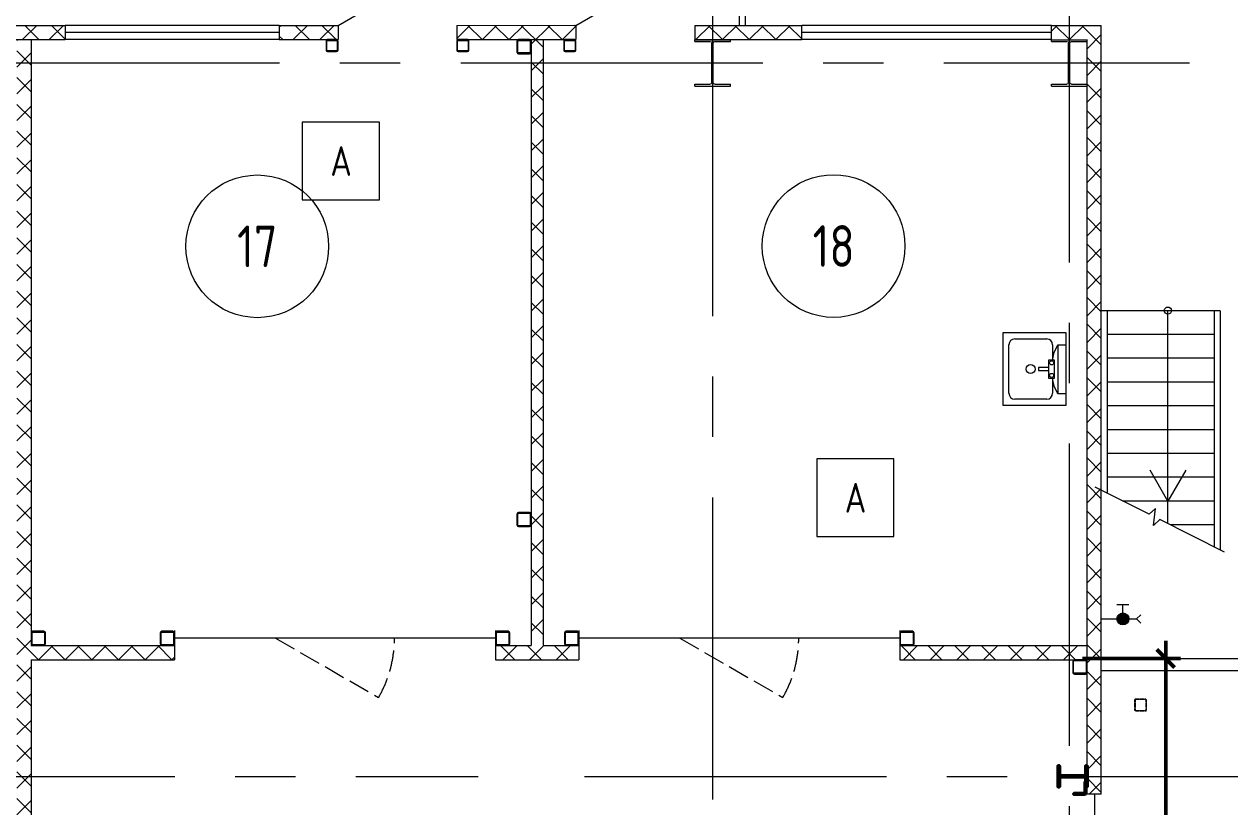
# Model space of a CAD drawing. Header units: millimetres. Extents: x -553547 to 230550, y -59438 to 214451.
# Drawn here: x 122124 to 132265, y 17233 to 23816 of the extents above; entities that cross this region are included whole.
import ezdxf
from ezdxf import colors
from ezdxf.entities.mleader import LeaderData, LeaderLine
from ezdxf.math import Vec2, Vec3

# ---------------------------------------------------------------- set-up
doc = ezdxf.new("R2010")
doc.units = ezdxf.units.MM
for name, pattern in [('GOST2.303 6', [12, 8, -1.5, 1, -1.5]), ('HIDDEN', [8, 6, -2]), ('осевая', [50.8, 31.75, -6.35, 6.35, -6.35])]:
    doc.linetypes.add(name, pattern=pattern)
for name, color, linetype, lineweight in [('02-Средняя', 234, 'Continuous', 25), ('0Оси', 252, 'GOST2.303 6', 13), ('_Оси', 252, 'Continuous', 9), ('АР_Двери', 250, 'Continuous', 9), ('АР_Окна', 160, 'Continuous', 20), ('АР_Площади', 250, 'Continuous', 20), ('АР_Размеры', 7, 'Continuous', 20), ('АР_Стены и перегородки', 154, 'Continuous', 50), ('АР_Тонкие', 7, 'Continuous', 0), ('АР_Штриховка', 7, 'Continuous', 20), ('В1 - хоз.-питьевой водопровод', 5, 'Continuous', 40)]:
    doc.layers.add(name, color=color, linetype=linetype, lineweight=lineweight)
doc.layers.add('АР_ОТМЕТКИ', color=7, linetype='Continuous')
doc.layers.add('АТ_Кабельный короб', color=7, linetype='Continuous', lineweight=50, true_color=0xff01ff)
doc.styles.add('GOST type A', font='GOST2304A.ttf')
doc.styles.add('ГОСТ', font='cs_gost2304.shx')
doc.linetypes.add('FENCELINE1', pattern='A,6.35,-2.54,[133,ltypeshp.shx,S=2.54,R=0,X=-2.54,Y=0],-2.54,25.4', length=36.83)
doc.linetypes.add('КАБЕЛЬ_В_КОРОБЕ', pattern='A,5,[130,ltypeshp.shx,S=1,R=0,X=0,Y=0],1.5,[130,ltypeshp.shx,S=1.5,R=90,X=0,Y=-1],0,[130,ltypeshp.shx,S=2.1,R=90,X=0,Y=1],1,[130,ltypeshp.shx,S=1,R=0,X=0.5,Y=0],5', length=12.5)
doc.dimstyles.new('100 Ариал', dxfattribs={"dimscale": 100, "dimtxt": 2.5, "dimasz": 1.5, "dimexe": 1.25, "dimexo": 0.625, "dimtad": 1, "dimdec": 0, "dimrnd": 0.001, "dimtxsty": 'ГОСТ', "dimblk": 'OBLIQUE', "dimcen": 1.5, "dimdle": 1.5, "dimclrt": 256, "dimadec": 0, "dimazin": 2, "dimtfac": 0.75, "dimtdec": 0, "dimtmove": 1, "dimatfit": 3, "dimfxl": 7, "dimfxlon": 1, "dimtolj": 1, "dimarcsym": 2})
pattern_1 = [(45, (25622.54, -16727.17), (-112.2532, 112.2532), []), (135, (25622.54, -16727.17), (-112.2532, -112.2532), [])]

# ---------------------------------------------------------------- blocks, each defined once
blk = doc.blocks.new('*U534')
blk.add_lwpolyline([(3.5, 95), (3.5, -95, 0.4142136), (19.5, -111), (87.5, -111), (87.5, -122), (-87.5, -122), (-87.5, -111), (-19.5, -111, 0.4142136), (-3.5, -95), (-3.5, 95, 0.4142136), (-19.5, 111), (-87.5, 111), (-87.5, 122), (87.5, 122), (87.5, 111), (19.5, 111, 0.4142136)], format="xyb", close=True)
blk = doc.blocks.new('Несущая колонна')
at = {"color": 0, "linetype": 'ByBlock', "lineweight": -2, "extrusion": (0, 0, -1)}
for p, q in [((74798, 37252), (74798, 37267)), ((74798, 37267), (75098, 37267)), ((74798, 37252), (74929, 37252)), ((74942, 36905), (74942, 37239)), ((74954, 36905), (74954, 37239)), ((74967, 37252), (75098, 37252)), ((75098, 37252), (75098, 37267)), ((74798, 36877), (74798, 36892)), ((74798, 36892), (74929, 36892)), ((74798, 36877), (75098, 36877)), ((74967, 36892), (75098, 36892)), ((75098, 36877), (75098, 36892))]:
    blk.add_line(p, q, dxfattribs=at)
at = {"color": 18, "lineweight": 0, "true_color": 0x000000}
for points in [[(74948, 37267), (74948, 36877)], [(74954, 37072), (74942, 37072)]]:
    blk.add_lwpolyline(points, dxfattribs=at)
at = {"color": 0, "linetype": 'ByBlock', "lineweight": -2, "extrusion": (0, 0, -1)}
for centre, start, end in [((-74929, 37239), 90, 180), ((-74967, 37239), 360, 90), ((-74929, 36905), 180, 270), ((-74967, 36905), 270, 0)]:
    blk.add_arc(centre, 13, start, end, dxfattribs=at)
blk = doc.blocks.new('*U530')
blk.add_lwpolyline([(-27.4, 72.6), (-22.4, 72.6), (-22.4, -15.4, 0.4142136), (-15.4, -22.4), (72.6, -22.4), (72.6, -27.4), (-15.4, -27.4, -0.4142136), (-27.4, -15.4)], format="xyb", close=True)
blk = doc.blocks.new('A$C62bef24c')
at = {"color": 252}
for points in [[(39560, 9550), (39640, 9550, 0.414214), (39650, 9560), (39650, 9640, 0.414214), (39640, 9650), (39560, 9650, 0.414214), (39550, 9640), (39550, 9560, 0.414214)], [(39560, 9554), (39640, 9554, 0.414214), (39646, 9560), (39646, 9640, 0.414214), (39640, 9646), (39560, 9646, 0.414214), (39554, 9640), (39554, 9560, 0.414214)]]:
    blk.add_lwpolyline(points, format="xyb", close=True, dxfattribs=at)
blk = doc.blocks.new('_Oblique')
at = {"color": 0, "linetype": 'ByBlock', "lineweight": -2}
blk.add_line((-0.5, -0.5), (0.5, 0.5), dxfattribs=at)
blk = doc.blocks.new('*D656')
at = {"layer": 'Defpoints', "color": 0, "lineweight": 30, "transparency": 16777216}
for p in [(133950, 4764), (133700, -8626), (135210, -8626)]:
    blk.add_point(p, dxfattribs=at)
at = {"layer": 'АР_Размеры', "color": 0, "lineweight": -2, "transparency": 16777216}
for p, q in [((135210, 4914), (135210, -8776)), ((134510, 4764), (135335, 4764)), ((134510, -8626), (135335, -8626))]:
    blk.add_line(p, q, dxfattribs=at)
at = {"layer": 'АР_Размеры', "color": 0, "lineweight": -2, "transparency": 16777216, "xscale": 150, "yscale": 150, "zscale": 150}
for p, rotation in [((135210, 4764), 90), ((135210, -8626), 270)]:
    blk.add_blockref('_Oblique', p, dxfattribs=dict(at, rotation=rotation))
at = {"layer": 'АР_Размеры', "color": 251, "lineweight": 0, "true_color": 0x636466, "transparency": 16777216, "insert": (135023, -1931), "char_height": 250, "attachment_point": 5, "rotation": 90, "style": 'GOST type A'}
blk.add_mtext('\\A1;13390', dxfattribs=at)
blk = doc.blocks.new('АР')
at = {"color": 252}
ml = blk.add_multileader_mtext('Standard', dxfattribs=at)
ml.set_content('0,000', color=252, style='GOST type A')
ml.set_leader_properties(color=256)
ml.build(insert=Vec2(0, 0))
ml.multileader.update_dxf_attribs({"has_dogleg": 0, "has_text_frame": 1, "text_left_attachment_type": 7, "text_right_attachment_type": 6, "dogleg_length": 0, "arrow_head_size": 200})
ctx = ml.context
ctx.base_point, ctx.char_height, ctx.arrow_head_size, ctx.landing_gap_size, ctx.plane_origin = Vec3(649404.1, -245448.8), 250, 200, 50, Vec3(-514199.9, -248177.5)
ctx.left_attachment, ctx.right_attachment = 7, 6
notes = []
notes.append((ctx, [(0, (0, 0, 0), (0, 0), (1, 0), 1, [])]))
ctx.mtext.insert, ctx.mtext.flow_direction = Vec3(649454.1, -245161.3), 5
ml = blk.add_multileader_mtext('Standard', dxfattribs=at)
ml.set_content('0,000', color=252, style='GOST type A')
ml.set_leader_properties(color=256)
ml.build(insert=Vec2(0, 0))
ml.multileader.update_dxf_attribs({"has_dogleg": 0, "has_text_frame": 1, "text_left_attachment_type": 7, "text_right_attachment_type": 6, "dogleg_length": 0, "arrow_head_size": 200})
ctx = ml.context
ctx.base_point, ctx.char_height, ctx.arrow_head_size, ctx.landing_gap_size, ctx.plane_origin = Vec3(641715.8, -241787.5), 250, 200, 50, Vec3(-521888.2, -239063.6)
ctx.left_attachment, ctx.right_attachment = 7, 6
notes.append((ctx, [(0, (0, 0, 0), (0, 0), (1, 0), 1, [])]))
ctx.mtext.insert, ctx.mtext.flow_direction = Vec3(641765.8, -241500), 5
ml = blk.add_multileader_mtext('Standard', dxfattribs=at)
ml.set_content('-0,020', color=252, style='GOST type A')
ml.set_leader_properties(color=256)
ml.build(insert=Vec2(0, 0))
ml.multileader.update_dxf_attribs({"has_dogleg": 0, "has_text_frame": 1, "text_left_attachment_type": 7, "text_right_attachment_type": 6, "dogleg_length": 0, "arrow_head_size": 200})
ctx = ml.context
ctx.base_point, ctx.char_height, ctx.arrow_head_size, ctx.landing_gap_size, ctx.plane_origin = Vec3(677883.5, -235529.3), 250, 200, 50, Vec3(-485627.9, -231830.1)
ctx.left_attachment, ctx.right_attachment = 7, 6
notes.append((ctx, [(0, (0, 0, 0), (0, 0), (1, 0), 1, [])]))
ctx.mtext.insert, ctx.mtext.flow_direction = Vec3(677933.5, -235241.8), 5
ml = blk.add_multileader_mtext('Standard', dxfattribs=at)
ml.set_content('0,000', color=252, style='GOST type A')
ml.set_leader_properties(color=256)
ml.build(insert=Vec2(0, 0))
ml.multileader.update_dxf_attribs({"has_dogleg": 0, "has_text_frame": 1, "text_left_attachment_type": 7, "text_right_attachment_type": 6, "dogleg_length": 0, "arrow_head_size": 200})
ctx = ml.context
ctx.base_point, ctx.char_height, ctx.arrow_head_size, ctx.landing_gap_size, ctx.plane_origin = Vec3(656104.7, -253706.8), 250, 200, 50, Vec3(-507499.3, -250982.9)
ctx.left_attachment, ctx.right_attachment = 7, 6
notes.append((ctx, [(0, (0, 0, 0), (0, 0), (1, 0), 1, [])]))
ctx.mtext.insert, ctx.mtext.flow_direction = Vec3(656154.7, -253419.3), 5
ml = blk.add_multileader_mtext('Standard', dxfattribs=at)
ml.set_content('0,000', color=252, style='GOST type A')
ml.set_leader_properties(color=256)
ml.build(insert=Vec2(0, 0))
ml.multileader.update_dxf_attribs({"has_dogleg": 0, "has_text_frame": 1, "text_left_attachment_type": 7, "text_right_attachment_type": 6, "dogleg_length": 0, "arrow_head_size": 200})
ctx = ml.context
ctx.base_point, ctx.char_height, ctx.arrow_head_size, ctx.landing_gap_size, ctx.plane_origin = Vec3(674120.3, -254449.4), 250, 200, 50, Vec3(-489483.8, -251725.5)
ctx.left_attachment, ctx.right_attachment = 7, 6
notes.append((ctx, [(0, (0, 0, 0), (0, 0), (1, 0), 1, [])]))
ctx.mtext.insert, ctx.mtext.flow_direction = Vec3(674170.3, -254161.9), 5
ml = blk.add_multileader_mtext('Standard', dxfattribs=at)
ml.set_content('0,000', color=252, style='GOST type A')
ml.set_leader_properties(color=256)
ml.build(insert=Vec2(0, 0))
ml.multileader.update_dxf_attribs({"has_dogleg": 0, "has_text_frame": 1, "text_left_attachment_type": 7, "text_right_attachment_type": 6, "dogleg_length": 0, "arrow_head_size": 200})
ctx = ml.context
ctx.base_point, ctx.char_height, ctx.arrow_head_size, ctx.landing_gap_size, ctx.plane_origin = Vec3(683757.5, -246454.6), 250, 200, 50, Vec3(-479846.5, -243730.6)
ctx.left_attachment, ctx.right_attachment = 7, 6
notes.append((ctx, [(0, (0, 0, 0), (0, 0), (1, 0), 1, [])]))
ctx.mtext.insert, ctx.mtext.flow_direction = Vec3(683807.5, -246167), 5
ml = blk.add_multileader_mtext('Standard', dxfattribs=at)
ml.set_content('0,000', color=252, style='GOST type A')
ml.set_leader_properties(color=256)
ml.build(insert=Vec2(0, 0))
ml.multileader.update_dxf_attribs({"has_dogleg": 0, "has_text_frame": 1, "text_left_attachment_type": 7, "text_right_attachment_type": 6, "dogleg_length": 0, "arrow_head_size": 200})
ctx = ml.context
ctx.base_point, ctx.char_height, ctx.arrow_head_size, ctx.landing_gap_size, ctx.plane_origin = Vec3(643346.8, -237132.2), 250, 200, 50, Vec3(-520257.3, -234408.2)
ctx.left_attachment, ctx.right_attachment = 7, 6
notes.append((ctx, [(0, (0, 0, 0), (0, 0), (1, 0), 1, [])]))
ctx.mtext.insert, ctx.mtext.flow_direction = Vec3(643396.8, -236844.6), 5
ml = blk.add_multileader_mtext('Standard', dxfattribs=at)
ml.set_content('+0,100', color=252, style='GOST type A')
ml.set_leader_properties(color=256)
ml.build(insert=Vec2(0, 0))
ml.multileader.update_dxf_attribs({"has_dogleg": 0, "has_text_frame": 1, "text_left_attachment_type": 7, "text_right_attachment_type": 6, "dogleg_length": 0, "arrow_head_size": 200})
ctx = ml.context
ctx.base_point, ctx.char_height, ctx.arrow_head_size, ctx.landing_gap_size, ctx.plane_origin = Vec3(670361, -237807.4), 250, 200, 50, Vec3(-493243.1, -235083.5)
ctx.left_attachment, ctx.right_attachment = 7, 6
notes.append((ctx, [(0, (0, 0, 0), (0, 0), (1, 0), 1, [])]))
ctx.mtext.insert, ctx.mtext.flow_direction = Vec3(670411, -237519.9), 5
ml = blk.add_multileader_mtext('Standard', dxfattribs=at)
ml.set_content('+0,600', color=252, style='GOST type A')
ml.set_leader_properties(color=256)
ml.build(insert=Vec2(0, 0))
ml.multileader.update_dxf_attribs({"has_dogleg": 0, "has_text_frame": 1, "text_left_attachment_type": 7, "text_right_attachment_type": 6, "dogleg_length": 0, "arrow_head_size": 200})
ctx = ml.context
ctx.base_point, ctx.char_height, ctx.arrow_head_size, ctx.landing_gap_size, ctx.plane_origin = Vec3(651984.7, -241980.5), 250, 200, 50, Vec3(-511405.9, -240931)
ctx.left_attachment, ctx.right_attachment = 7, 6
notes.append((ctx, [(0, (0, 0, 0), (0, 0), (1, 0), 1, [])]))
ctx.mtext.insert, ctx.mtext.flow_direction = Vec3(652034.7, -241693), 5
ml = blk.add_multileader_mtext('Standard', dxfattribs=at)
ml.set_content('-0,100', color=252, style='GOST type A')
ml.set_leader_properties(color=256)
ml.build(insert=Vec2(0, 0))
ml.multileader.update_dxf_attribs({"has_dogleg": 0, "has_text_frame": 1, "text_left_attachment_type": 7, "text_right_attachment_type": 6, "dogleg_length": 0, "arrow_head_size": 200})
ctx = ml.context
ctx.base_point, ctx.char_height, ctx.arrow_head_size, ctx.landing_gap_size, ctx.plane_origin = Vec3(648501.3, -240196.6, 75705.6), 250, 200, 50, Vec3(-514889.3, -239147.1, 75705.6)
ctx.left_attachment, ctx.right_attachment = 7, 6
notes.append((ctx, [(0, (0, 0, 0), (0, 0), (1, 0), 1, [])]))
ctx.mtext.insert, ctx.mtext.flow_direction = Vec3(648551.3, -239909, 75705.6), 5
for ctx, leaders in notes:
    for number, flags, end, landing, length, lines in leaders:
        leader = LeaderData()
        leader.index, (leader.has_last_leader_line, leader.has_dogleg_vector, leader.attachment_direction) = number, flags
        leader.last_leader_point, leader.dogleg_vector, leader.dogleg_length = Vec3(end), Vec3(landing), length
        for number, points, colour, breaks in lines:
            line = LeaderLine()
            line.index, line.vertices, line.color, line.breaks = number, Vec3.list(points), colors.encode_raw_color(colour), breaks
            leader.lines.append(line)
        ctx.leaders.append(leader)
blk = doc.blocks.new('план А')
at = {"layer": 'АР_Штриховка', "lineweight": 0, "true_color": 0x636466}
h = blk.add_hatch(dxfattribs=at)
h.set_pattern_fill('ANSI37', color=251, scale=50)
h.set_pattern_definition([(45, (34622.54, -16656.98), (-112.2532, 112.2532), []), (135, (34622.54, -16656.98), (-112.2532, -112.2532), [])])
h.paths.add_polyline_path([(120848.7, 9968.8), (120848.7, 10088.8), (118654.4, 10088.8), (118654.4, 9968.8)])
h.paths.add_polyline_path([(123454.4, 9968.8), (123454.4, 10088.8), (120848.7, 10088.8), (120848.7, 9968.8), (121048.7, 9968.8)])
h.paths.add_polyline_path([(124954.4, 10088.8), (124954.4, 9968.8), (125954.4, 9968.8), (125954.4, 10088.8)])
h = blk.add_hatch(dxfattribs=at)
h.set_pattern_fill('ANSI37', color=251, scale=50)
h.set_pattern_definition([(45, (25223.43, -16656.98), (-112.2532, 112.2532), []), (135, (25223.43, -16656.98), (-112.2532, -112.2532), [])])
h.paths.add_polyline_path([(127754.4, 9968.8), (128248.7, 9968.8), (128248.7, 10088.8), (127754.4, 10088.8)])
h = blk.add_hatch(dxfattribs=at)
h.set_pattern_fill('ANSI37', color=251, scale=50)
h.set_pattern_definition(pattern_1)
h.paths.add_polyline_path([(129248.7, 9968.8), (129873.7, 9968.8), (129873.7, 4873.6), (129573.7, 4873.6), (129573.7, 4753.6), (130273.7, 4753.6), (130273.7, 4873.6), (129973.7, 4873.6), (129973.7, 9968.8), (130248.7, 9969), (130248.7, 10088.8), (129248.7, 10088.8)])
h = blk.add_hatch(dxfattribs=at)
h.set_pattern_fill('ANSI37', color=251, scale=50)
h.set_pattern_definition(pattern_1)
h.paths.add_polyline_path([(131248.7, 9968.6), (132148.7, 9968.6), (132148.7, 10088.6), (131248.7, 10088.8)])
h = blk.add_hatch(dxfattribs=at)
h.set_pattern_fill('ANSI37', color=251, scale=50)
h.set_pattern_definition(pattern_1)
h.paths.add_polyline_path([(134668.7, 3623.6), (134668.7, 10088.6), (134248.7, 10088.6), (134248.7, 9968.6), (134548.7, 9968.6), (134548.7, 4873.6), (132973.7, 4873.6), (132973.7, 4753.6), (134548.7, 4753.6), (134548.7, 3623.6)])
h = blk.add_hatch(dxfattribs=at)
h.set_pattern_fill('ANSI37', color=251, scale=50)
h.set_pattern_definition([(45, (20430.82, -21828.52), (-112.2532, 112.2532), []), (135, (20430.82, -21828.52), (-112.2532, -112.2532), [])])
h.paths.add_polyline_path([(125668.7, 4753.6), (126873.7, 4753.6), (126873.7, 4873.6), (125668.7, 4873.6), (125668.7, 9968.8), (125548.7, 9968.8), (125548.7, -5421.4), (125668.7, -5421.4), (125668.7, -326.4), (126873.7, -326.4), (126873.7, -206.4), (125668.7, -206.4)])
at = {"layer": 'В1 - хоз.-питьевой водопровод', "lineweight": 0, "true_color": 0x636466}
blk.add_hatch(color=251, dxfattribs=at).paths.add_polyline_path([(134850.3, 5147.3, 1), (134850.3, 5047.3, 1)])
at = {"color": 251, "linetype": 'Continuous', "lineweight": 0, "ltscale": 0.5, "true_color": 0x636466}
for p, q in [((128148.7, 9956.8), (128148.7, 9880.8)), ((128154.7, 9880.8), (128154.7, 9956.8)), ((128236.7, 9968.8), (128160.7, 9968.8)), ((128160.7, 9962.8), (128236.7, 9962.8)), ((128242.7, 9956.8), (128242.7, 9880.8)), ((128248.7, 9880.8), (128248.7, 9956.8)), ((129248.7, 9956.8), (129248.7, 9880.8)), ((129254.7, 9880.8), (129254.7, 9956.8)), ((129336.7, 9968.8), (129260.7, 9968.8)), ((129260.7, 9962.8), (129336.7, 9962.8)), ((129342.7, 9956.8), (129342.7, 9880.8)), ((129348.7, 9880.8), (129348.7, 9956.8)), ((129753.5, 9954.9), (129753.5, 9863.7)), ((129760.7, 9863.7), (129760.7, 9954.9)), ((129859.1, 9969.3), (129767.9, 9969.3)), ((129767.9, 9962.1), (129859.1, 9962.1)), ((129866.3, 9954.9), (129866.3, 9863.7)), ((129873.5, 9863.7), (129873.5, 9954.9)), ((130148.7, 9956.8), (130148.7, 9880.8)), ((130148.7, 9956.8), (130148.7, 9880.8)), ((130154.7, 9880.8), (130154.7, 9956.8)), ((130154.7, 9880.8), (130154.7, 9956.8)), ((130236.7, 9968.8), (130160.7, 9968.8)), ((130236.7, 9968.8), (130160.7, 9968.8)), ((130160.7, 9962.8), (130236.7, 9962.8)), ((130160.7, 9962.8), (130236.7, 9962.8)), ((130242.7, 9956.8), (130242.7, 9880.8)), ((130242.7, 9956.8), (130242.7, 9880.8)), ((130248.7, 9880.8), (130248.7, 9956.8)), ((130248.7, 9880.8), (130248.7, 9956.8)), ((128236.7, 9874.8), (128160.7, 9874.8)), ((128160.7, 9868.8), (128236.7, 9868.8)), ((129336.7, 9874.8), (129260.7, 9874.8)), ((129260.7, 9868.8), (129336.7, 9868.8)), ((129859.1, 9856.5), (129767.9, 9856.5)), ((129767.9, 9849.3), (129859.1, 9849.3)), ((130236.7, 9874.8), (130160.7, 9874.8)), ((130236.7, 9874.8), (130160.7, 9874.8)), ((130160.7, 9868.8), (130236.7, 9868.8)), ((130160.7, 9868.8), (130236.7, 9868.8)), ((129859.1, 5993.4), (129767.9, 5993.4)), ((129767.9, 5986.2), (129859.1, 5986.2)), ((129753.5, 5979), (129753.5, 5887.8)), ((129760.7, 5887.8), (129760.7, 5979)), ((129866.3, 5979), (129866.3, 5887.8)), ((129873.5, 5887.8), (129873.5, 5979)), ((129859.1, 5880.6), (129767.9, 5880.6)), ((129767.9, 5873.4), (129859.1, 5873.4)), ((125668.7, 4979), (125668.7, 4887.8)), ((125675.9, 4887.8), (125675.9, 4979)), ((125774.3, 4993.4), (125683.1, 4993.4)), ((125683.1, 4986.2), (125774.3, 4986.2)), ((125781.5, 4979), (125781.5, 4887.8)), ((125788.7, 4887.8), (125788.7, 4979)), ((126753.6, 4979), (126753.6, 4887.8)), ((126760.8, 4887.8), (126760.8, 4979)), ((126859.2, 4993.4), (126768, 4993.4)), ((126768, 4986.2), (126859.2, 4986.2)), ((126866.4, 4979), (126866.4, 4887.8)), ((126873.6, 4887.8), (126873.6, 4979)), ((129573.7, 4979), (129573.7, 4887.8)), ((129580.9, 4887.8), (129580.9, 4979)), ((129679.3, 4993.4), (129588.1, 4993.4)), ((129588.1, 4986.2), (129679.3, 4986.2)), ((129686.5, 4979), (129686.5, 4887.8)), ((129693.7, 4887.8), (129693.7, 4979)), ((130153.7, 4979.2), (130153.7, 4888)), ((130160.9, 4888), (130160.9, 4979.2)), ((130259.3, 4993.6), (130168.1, 4993.6)), ((130168.1, 4986.4), (130259.3, 4986.4)), ((130266.5, 4979.2), (130266.5, 4888)), ((130273.7, 4888), (130273.7, 4979.2)), ((132973.7, 4979), (132973.7, 4887.8)), ((132980.9, 4887.8), (132980.9, 4979)), ((133079.3, 4993.4), (132988.1, 4993.4)), ((132988.1, 4986.2), (133079.3, 4986.2)), ((133086.5, 4979), (133086.5, 4887.8)), ((133093.7, 4887.8), (133093.7, 4979)), ((125680.8, 4873.6), (125756.8, 4873.6)), ((125680.8, 4873.6), (125756.8, 4873.6)), ((125774.3, 4880.6), (125683.1, 4880.6)), ((125683.1, 4873.4), (125774.3, 4873.4)), ((126859.2, 4880.6), (126768, 4880.6)), ((126768, 4873.4), (126859.2, 4873.4)), ((126785.7, 4873.6), (126861.7, 4873.6)), ((129573.7, 4961.6), (129573.7, 4885.6)), ((129573.7, 4961.6), (129573.7, 4887.8)), ((129679.3, 4880.6), (129588.1, 4880.6)), ((129588.1, 4873.4), (129679.3, 4873.4)), ((130259.3, 4880.8), (130168.1, 4880.8)), ((130168.1, 4873.6), (130259.3, 4873.6)), ((130185, 4873.6), (130261, 4873.6)), ((130185, 4873.6), (130261, 4873.6)), ((132973.7, 4961.6), (132973.7, 4885.6)), ((132973.7, 4961.6), (132973.7, 4885.6)), ((132973.7, 4961.6), (132973.7, 4885.6)), ((132985.7, 4873.6), (133061.7, 4873.6)), ((133079.3, 4880.6), (132988.1, 4880.6)), ((132988.1, 4873.4), (133079.3, 4873.4)), ((134428.7, 4739.2), (134428.7, 4648)), ((134435.9, 4648), (134435.9, 4739.2)), ((134534.3, 4753.6), (134443.1, 4753.6)), ((134443.1, 4746.4), (134534.3, 4746.4)), ((134541.5, 4739.2), (134541.5, 4648)), ((134548.7, 4648), (134548.7, 4739.2)), ((134534.3, 4640.8), (134443.1, 4640.8)), ((134443.1, 4633.6), (134534.3, 4633.6))]:
    blk.add_line(p, q, dxfattribs=at)
at = {"color": 251, "linetype": 'ByBlock', "lineweight": 0, "true_color": 0x636466}
for p, q in [((134373.6, 7502.9), (133840.5, 7502.9)), ((133840.5, 7502.9), (133840.5, 6893.6)), ((133941.2, 7452.2), (134209.4, 7452.2)), ((134373.6, 6893.6), (134373.6, 7502.9)), ((133891.2, 6994.4), (133891.2, 7402.2)), ((134259.4, 7402.2), (134259.4, 7274.5)), ((134259.4, 7274.5), (134272, 7337.9)), ((134272, 7337.9), (134301.7, 7401.4)), ((134301.7, 7401.4), (134373.6, 7401.4)), ((134301.7, 7401.4), (134301.7, 6991)), ((134225.5, 7211), (134140.9, 7211)), ((134140.9, 7211), (134140.9, 7185.6)), ((134276.3, 7274.5), (134225.5, 7274.5)), ((134225.5, 7274.5), (134225.5, 7122.1)), ((134276.3, 7122.1), (134276.3, 7274.5)), ((134140.9, 7185.6), (134225.5, 7185.6)), ((134225.5, 7122.1), (134276.3, 7122.1)), ((134272, 7054.4), (134259.4, 7122.1)), ((134259.4, 7122.1), (134259.4, 6994.4)), ((134301.7, 6991), (134272, 7054.4)), ((134209.4, 6944.4), (133941.2, 6944.4)), ((134373.6, 6991), (134301.7, 6991)), ((133840.5, 6893.6), (134373.6, 6893.6))]:
    blk.add_line(p, q, dxfattribs=at)
for centre, radius in [((134073.5, 7198.3), 38.1), ((134250.9, 7251.1), 17), ((134250.9, 7145.5), 17)]:
    blk.add_circle(centre, radius, dxfattribs=at)
at = {"color": 251, "linetype": 'Continuous', "lineweight": 0, "ltscale": 0.5, "true_color": 0x636466}
for centre, radius, start, end in [((128160.7, 9956.8), 12, 90, 180), ((128236.7, 9956.8), 12, 0, 90), ((129260.7, 9956.8), 12, 90, 180), ((129336.7, 9956.8), 12, 0, 90), ((129767.9, 9954.9), 14.4, 90, 180), ((129859.1, 9954.9), 14.4, 0, 90), ((130160.7, 9956.8), 12, 90, 180), ((130160.7, 9956.8), 12, 90, 180), ((130236.7, 9956.8), 12, 0, 90), ((130236.7, 9956.8), 12, 0, 90), ((128160.7, 9880.8), 12, 180, 270), ((128236.7, 9880.8), 12, 270, 0), ((129260.7, 9880.8), 12, 180, 270), ((129336.7, 9880.8), 12, 270, 0), ((129767.9, 9863.7), 14.4, 180, 270), ((129859.1, 9863.7), 14.4, 270, 0), ((130160.7, 9880.8), 12, 180, 270), ((130160.7, 9880.8), 12, 180, 270), ((130236.7, 9880.8), 12, 270, 0), ((130236.7, 9880.8), 12, 270, 0), ((129767.9, 5979), 14.4, 90, 180), ((129859.1, 5979), 14.4, 0, 90), ((129767.9, 5887.8), 14.4, 180, 270), ((129859.1, 5887.8), 14.4, 270, 0), ((125683.1, 4979), 14.4, 90, 180), ((125774.3, 4979), 14.4, 0, 90), ((126768, 4979), 14.4, 90, 180), ((126859.2, 4979), 14.4, 0, 90), ((129588.1, 4979), 14.4, 90, 180), ((129679.3, 4979), 14.4, 0, 90), ((130168.1, 4979.2), 14.4, 90, 180), ((130259.3, 4979.2), 14.4, 0, 90), ((132988.1, 4979), 14.4, 90, 180), ((133079.3, 4979), 14.4, 0, 90), ((125683.1, 4887.8), 14.4, 180, 270), ((125774.3, 4887.8), 14.4, 270, 0), ((126768, 4887.8), 14.4, 180, 270), ((126859.2, 4887.8), 14.4, 270, 0), ((129588.1, 4887.8), 14.4, 180, 270), ((129679.3, 4887.8), 14.4, 270, 0), ((130168.1, 4888), 14.4, 180, 270), ((130259.3, 4888), 14.4, 270, 0), ((132988.1, 4887.8), 14.4, 180, 270), ((133079.3, 4887.8), 14.4, 270, 0), ((134443.1, 4739.2), 14.4, 90, 180), ((134534.3, 4739.2), 14.4, 0, 90), ((134443.1, 4648), 14.4, 180, 270), ((134534.3, 4648), 14.4, 270, 0)]:
    blk.add_arc(centre, radius, start, end, dxfattribs=at)
at = {"color": 251, "linetype": 'Continuous', "lineweight": 0, "ltscale": 0.5, "true_color": 0x636466, "extrusion": (1.89478e-14, -7.84844e-15, -1)}
for centre, radius in [((-128160.7, 9956.8, 0), 6), ((-129260.7, 9956.8, 0), 6), ((-129767.9, 9954.9, 0), 7.2), ((-130160.7, 9956.8, 0), 6), ((-130160.7, 9956.8, 0), 6), ((-129767.9, 5979, 0), 7.2), ((-125683.1, 4979, 0), 7.2), ((-126768, 4979, 0), 7.2), ((-129588.1, 4979, 0), 7.2), ((-130168.1, 4979.2, 0), 7.2), ((-132988.1, 4979, 0), 7.2), ((-134443.1, 4739.2, 0), 7.2)]:
    blk.add_arc(centre, radius, 0, 90, dxfattribs=at)
at = {"color": 251, "linetype": 'Continuous', "lineweight": 0, "ltscale": 0.5, "true_color": 0x636466, "extrusion": (-7.84844e-15, -1.89478e-14, -1)}
for centre, radius in [((-128236.7, 9956.8, 0), 6), ((-129336.7, 9956.8, 0), 6), ((-129859.1, 9954.9, 0), 7.2), ((-130236.7, 9956.8, 0), 6), ((-130236.7, 9956.8, 0), 6), ((-129859.1, 5979, 0), 7.2), ((-125774.3, 4979, 0), 7.2), ((-126859.2, 4979, 0), 7.2), ((-129679.3, 4979, 0), 7.2), ((-130259.3, 4979.2, 0), 7.2), ((-133079.3, 4979, 0), 7.2), ((-134534.3, 4739.2, 0), 7.2)]:
    blk.add_arc(centre, radius, 90, 180, dxfattribs=at)
at = {"color": 251, "linetype": 'Continuous', "lineweight": 0, "ltscale": 0.5, "true_color": 0x636466, "extrusion": (-1.89478e-14, -7.84844e-15, -1)}
for centre, radius in [((-128160.7, 9880.8, 0), 6), ((-129260.7, 9880.8, 0), 6), ((-130160.7, 9880.8, 0), 6), ((-130160.7, 9880.8, 0), 6), ((-129767.9, 5887.8, 0), 7.2), ((-126768, 4887.8, 0), 7.2), ((-129588.1, 4887.8, 0), 7.2), ((-130168.1, 4888, 0), 7.2), ((-132988.1, 4887.8, 0), 7.2)]:
    blk.add_arc(centre, radius, 270, 0, dxfattribs=at)
at = {"color": 251, "linetype": 'Continuous', "lineweight": 0, "ltscale": 0.5, "true_color": 0x636466, "extrusion": (7.84844e-15, -1.89478e-14, -1)}
for centre, radius in [((-128236.7, 9880.8), 6), ((-129336.7, 9880.8), 6), ((-130236.7, 9880.8), 6), ((-130236.7, 9880.8), 6), ((-129859.1, 5887.8), 7.2), ((-126859.2, 4887.8), 7.2), ((-129679.3, 4887.8), 7.2), ((-130259.3, 4888), 7.2), ((-133079.3, 4887.8), 7.2)]:
    blk.add_arc(centre, radius, 180, 270, dxfattribs=at)
at = {"color": 251, "linetype": 'Continuous', "lineweight": 0, "ltscale": 0.5, "true_color": 0x636466, "extrusion": (1.89478e-14, 7.84844e-15, -1)}
for centre in [(-129767.9, 9863.7, 0), (-125683.1, 4887.8, 0), (-134443.1, 4648, 0)]:
    blk.add_arc(centre, 7.2, 270, 0, dxfattribs=at)
at = {"color": 251, "linetype": 'Continuous', "lineweight": 0, "ltscale": 0.5, "true_color": 0x636466, "extrusion": (-7.84844e-15, 1.89478e-14, -1)}
for centre in [(-129859.1, 9863.7), (-125774.3, 4887.8), (-134534.3, 4648)]:
    blk.add_arc(centre, 7.2, 180, 270, dxfattribs=at)
at = {"color": 251, "linetype": 'ByBlock', "lineweight": 0, "true_color": 0x636466}
for centre, start, end in [((133941.2, 7402.2), 90, 180), ((134209.4, 7402.2), 0, 90), ((133941.2, 6994.4), 180, 270), ((134209.4, 6994.4), 270, 0)]:
    blk.add_arc(centre, 50, start, end, dxfattribs=at)
at = {"layer": '02-Средняя', "color": 251, "lineweight": 0, "ltscale": 100, "true_color": 0x636466}
blk.add_line((134738.7, 7688.8), (134668.7, 7688.8), dxfattribs=at)
for points in [[(134668.7, 6178.5), (134668.7, 7688.8)], [(135668.7, 7688.8), (134738.7, 7688.8)], [(135668.7, 7688.8), (135668.7, 5678.5)], [(135618.7, 7488.8), (135618.7, 7488.8), (134718.7, 7488.8)], [(135618.7, 7288.8), (135618.7, 7288.8), (134718.7, 7288.8)], [(135618.7, 7088.8), (135618.7, 7088.8), (134718.7, 7088.8)], [(135618.7, 6888.8), (135618.7, 6888.8), (134718.7, 6888.8)], [(135618.7, 6688.8), (135618.7, 6688.8), (134718.7, 6688.8)], [(135618.7, 6488.8), (135618.7, 6488.8), (134718.7, 6488.8)], [(135618.7, 6288.8), (135618.7, 6288.8), (134718.7, 6288.8)], [(135705.9, 5659.9), (135161.2, 5932.3), (135108.1, 5882), (135124.9, 6027.2), (135071.8, 5977), (134616.5, 6204.6)], [(135618.7, 6088.8), (135618.7, 6088.8), (134848, 6088.8)], [(135115.4, 5888.8), (135108.9, 5888.8)], [(135618.7, 5888.8), (135618.7, 5888.8), (135248, 5888.8)]]:
    blk.add_lwpolyline(points, dxfattribs=at)
at = {"layer": '_Оси', "color": 251, "linetype": 'осевая', "lineweight": 0, "ltscale": 80, "true_color": 0x636466}
for p, q in [((134398.7, 10635.2), (134398.7, -12837.6)), ((131398.7, 10183.3), (131398.7, 421.5)), ((96768.9, 9773.6), (135410.5, 9773.6)), ((87759.7, 3773.6), (129427.3, 3773.6)), ((130321.3, 3773.6), (139045.8, 3773.6))]:
    blk.add_line(p, q, dxfattribs=at)
at = {"layer": 'АР_Двери', "color": 251, "lineweight": 0, "true_color": 0x636466}
for p, q in [((128248.7, 10088.8), (129114.7, 10588.8)), ((130248.7, 10088.8), (131114.7, 10588.8)), ((126873.7, 4998.6), (126873.7, 4873.6)), ((129573.7, 4998.6), (129573.7, 4873.6)), ((130273.7, 4998.6), (130273.7, 4873.6)), ((132973.7, 4998.6), (132973.7, 4873.6)), ((129573.7, 4936.1), (126873.7, 4936.1)), ((132973.7, 4936.1), (130273.7, 4936.1)), ((134668.7, 3623.6), (134548.7, 3623.6)), ((134611.2, 3623.6), (134611.2, 923.6))]:
    blk.add_line(p, q, dxfattribs=at)
at = {"layer": 'АР_Двери', "color": 251, "linetype": 'HIDDEN', "lineweight": 0, "ltscale": 30, "true_color": 0x636466}
for p, q in [((127723.7, 4936.1), (128589.7, 4436.1)), ((131123.7, 4936.1), (131989.7, 4436.1))]:
    blk.add_line(p, q, dxfattribs=at)
for centre in [(127723.7, 4936.1), (131123.7, 4936.1)]:
    blk.add_arc(centre, 1000, 330, 0, dxfattribs=at)
at = {"layer": 'АР_Окна', "color": 251, "lineweight": 0, "true_color": 0x636466}
for p, q in [((127754.4, 10088.8), (125954.4, 10088.8)), ((134248.7, 10088.6), (132148.7, 10088.6)), ((127754.4, 10028.8), (125954.4, 10028.8)), ((127754.4, 9968.8), (125954.4, 9968.8)), ((134248.7, 10028.6), (132148.7, 10028.6)), ((134248.7, 9968.6), (132148.7, 9968.6))]:
    blk.add_line(p, q, dxfattribs=at)
at = {"layer": 'АР_ОТМЕТКИ', "color": 251, "linetype": 'Continuous', "lineweight": 0, "ltscale": 100, "true_color": 0x636466}
for p, q in [((135228.7, 6088.8), (135078.7, 6348.6)), ((135378.7, 6348.6), (135228.7, 6088.8))]:
    blk.add_line(p, q, dxfattribs=at)
blk.add_lwpolyline([(135228.7, 5898.5), (135228.7, 7688.8)], dxfattribs=at)
blk.add_circle((135228.7, 7690.1), 30, dxfattribs=at)
at = {"layer": 'АР_Площади', "color": 251, "lineweight": 0, "true_color": 0x636466}
for centre in [(127569.9, 8230.5), (132417.3, 8233)]:
    blk.add_circle(centre, 600, dxfattribs=at)
at = {"layer": 'АР_Стены и перегородки', "color": 251, "lineweight": 0, "true_color": 0x636466}
for p, q in [((124954.4, 10088.8), (125954.4, 10088.8)), ((125954.4, 10088.8), (125954.4, 9968.8)), ((127754.4, 10088.8), (127754.4, 9968.8)), ((127754.4, 10088.8), (128248.7, 10088.8)), ((128248.7, 10088.8), (128248.7, 9968.8)), ((129248.7, 10088.8), (130248.7, 10089)), ((129248.7, 10088.8), (129248.7, 9968.8)), ((130248.7, 10089), (130248.7, 9969)), ((131248.7, 10088.8), (131248.7, 9968.8)), ((131248.7, 10088.6), (132148.7, 10088.6)), ((132148.7, 9968.6), (132148.7, 10088.6)), ((134248.7, 10088.6), (134668.7, 10088.6)), ((134248.7, 9968.6), (134248.7, 10088.6)), ((134668.7, 3623.6), (134668.7, 10088.6)), ((125073.7, 9968.8), (125954.4, 9968.8)), ((125668.7, 9968.8), (125668.7, 4873.6)), ((127754.4, 9968.8), (128248.7, 9968.8)), ((129248.7, 9968.8), (130248.7, 9968.8)), ((129873.7, 9968.8), (129873.7, 4873.6)), ((129973.7, 9968.8), (129973.7, 4873.6)), ((131248.7, 9968.6), (132148.7, 9968.6)), ((134548.7, 3623.6), (134548.7, 9968.6)), ((125668.7, 4873.6), (126873.7, 4873.6)), ((126873.7, 4873.6), (126873.7, 4753.6)), ((129573.7, 4873.6), (129873.7, 4873.6)), ((129573.7, 4873.6), (129573.7, 4753.6)), ((129973.7, 4873.6), (130273.7, 4873.6)), ((130273.7, 4873.6), (130273.7, 4753.6)), ((132973.7, 4873.6), (134548.7, 4873.6)), ((132973.7, 4873.6), (132973.7, 4753.6)), ((125668.7, 4753.6), (125668.7, -206.4)), ((125668.7, 4753.6), (126873.7, 4753.6)), ((129573.7, 4753.6), (130273.7, 4753.6)), ((132973.7, 4753.6), (134548.7, 4753.6)), ((134668.7, 3623.6), (134548.7, 3623.6))]:
    blk.add_line(p, q, dxfattribs=at)
blk.add_lwpolyline([(134548.7, 4773.6), (134668.7, 4773.6)], dxfattribs=at)
at = {"layer": 'АР_Тонкие', "color": 251, "lineweight": 0, "ltscale": 0.1, "true_color": 0x636466}
blk.add_line((131673.7, 11568.8), (131673.7, 10088.7), dxfattribs=at)
at = {"layer": 'АР_Тонкие', "color": 251, "linetype": 'FENCELINE1', "lineweight": 0, "ltscale": 13, "true_color": 0x636466}
for p, q in [((131623.7, 10518.8), (131623.7, 10088.7)), ((134668.7, 4663.6), (138048.7, 4663.6))]:
    blk.add_line(p, q, dxfattribs=at)
at = {"layer": 'АР_Тонкие', "color": 251, "lineweight": 0, "true_color": 0x636466}
blk.add_line((134668.7, 4763.6), (138148.7, 4763.6), dxfattribs=at)
at = {"layer": 'АР_Тонкие', "color": 251, "linetype": 'FENCELINE1', "lineweight": 0, "ltscale": 13, "true_color": 0x636466}
for points in [[(134718.7, 7688.8), (134718.7, 7688.8), (134718.7, 6153.5)], [(135618.7, 7688.8), (135618.7, 5703.5)]]:
    blk.add_lwpolyline(points, dxfattribs=at)
at = {"layer": 'В1 - хоз.-питьевой водопровод', "color": 251, "lineweight": 0, "true_color": 0x636466}
for p, q in [((134900.3, 5214.5), (134800.3, 5214.5)), ((134850.3, 5097.3), (134850.3, 5214.5)), ((134668.7, 5097.3), (134965.4, 5097.3)), ((134965.4, 5097.3), (135000.8, 5132.7)), ((134965.4, 5097.3), (135000.8, 5062))]:
    blk.add_line(p, q, dxfattribs=at)
blk.add_circle((134850.3, 5097.3), 50, dxfattribs=at)
at = {"color": 251, "lineweight": 0, "true_color": 0x636466, "xscale": -1}
blk.add_blockref('*U530', (134510.3, 3651), dxfattribs=at)
at = {"layer": '0Оси', "color": 251, "lineweight": 0, "true_color": 0x636466}
blk.add_blockref('A$C62bef24c', (95398.7, -5226.4), dxfattribs=at)
at = {"layer": 'АР_Стены и перегородки', "color": 251, "lineweight": 0, "true_color": 0x636466}
for p in [(56450.6, -27298.6), (59450.6, -27298.6)]:
    blk.add_blockref('Несущая колонна', p, dxfattribs=at)
at = {"layer": 'АР_Стены и перегородки', "color": 251, "lineweight": 0, "true_color": 0x636466, "rotation": 270}
blk.add_blockref('*U534', (134426.7, 3773.6), dxfattribs=at)
at = {"layer": 'АР_Площади', "color": 251, "lineweight": 0, "true_color": 0x636466, "char_height": 350, "width": 908.93, "attachment_point": 5, "style": 'GOST type A'}
for s, insert in [('17', (127569.9, 8230.5)), ('18', (132417.3, 8233))]:
    blk.add_mtext(s, dxfattribs=dict(at, insert=insert))
at = {"layer": 'АР_Размеры', "color": 251, "lineweight": 0, "true_color": 0x636466}
dim = blk.add_linear_dim(base=(135210.5, -8626.4), p1=(133950.4, 4763.6), p2=(133700.4, -8626.4), angle=90, dimstyle='100 Ариал', override={"dimtxsty": 'GOST type A', "dimblk1": 'Oblique', "dimblk2": 'Oblique', "dimsah": 1, "dimclrt": 251}, dxfattribs=at)
dim.commit()
dim.dimension.update_dxf_attribs({"geometry": '*D656', "text_midpoint": (135022.9, -1931.4)})
at = {"color": 251, "lineweight": 0, "true_color": 0x636466}
ml = blk.add_multileader_mtext('Standard', dxfattribs=at)
ml.set_content('-0,020', color=(99, 100, 102), style='GOST type A')
ml.set_leader_properties(color=256)
ml.build(insert=Vec2(0, 0))
ml.multileader.update_dxf_attribs({"has_dogleg": 0, "has_text_frame": 1, "text_left_attachment_type": 7, "text_right_attachment_type": 6, "dogleg_length": 0, "arrow_head_size": 200})
ctx = ml.context
ctx.base_point, ctx.char_height, ctx.arrow_head_size, ctx.landing_gap_size, ctx.plane_origin = Vec3(127408.4, 11033.4), 250, 200, 50, Vec3(-1036103.1, 14732.6)
ctx.left_attachment, ctx.right_attachment = 7, 6
notes = []
notes.append((ctx, [(0, (0, 0, 0), (0, 0), (1, 0), 1, [])]))
ctx.mtext.insert, ctx.mtext.flow_direction = Vec3(127458.4, 11320.9), 5
for ctx, leaders in notes:
    for number, flags, end, landing, length, lines in leaders:
        leader = LeaderData()
        leader.index, (leader.has_last_leader_line, leader.has_dogleg_vector, leader.attachment_direction) = number, flags
        leader.last_leader_point, leader.dogleg_vector, leader.dogleg_length = Vec3(end), Vec3(landing), length
        for number, points, colour, breaks in lines:
            line = LeaderLine()
            line.index, line.vertices, line.color, line.breaks = number, Vec3.list(points), colors.encode_raw_color(colour), breaks
            leader.lines.append(line)
        ctx.leaders.append(leader)

msp = doc.modelspace()

# ---------------------------------------------------------------- linework, layer by layer
at = {"layer": 'АР_Площади', "color": 251, "true_color": 0x5c5c5c}
for p, q in [((124463.454, 22991.7), (124463.454, 22337.328)), ((125113.454, 22991.7), (124463.454, 22991.7)), ((125113.454, 22337.328), (125113.454, 22991.7)), ((124463.454, 22337.328), (125113.454, 22337.328)), ((128789.993, 20160.375), (128789.993, 19506.002)), ((129439.993, 20160.375), (128789.993, 20160.375)), ((129439.993, 19506.002), (129439.993, 20160.375)), ((128789.993, 19506.002), (129439.993, 19506.002))]:
    msp.add_line(p, q, dxfattribs=at)

# ---------------------------------------------------------------- block references
at = {"layer": 'АР_Размеры', "color": 18, "true_color": 0x000000}
for p in [(-553547.366, 214451.275), (-485509.064, 206951.83)]:
    msp.add_blockref('АР', p, dxfattribs=at)
at = {"layer": 'АТ_Кабельный короб', "linetype": 'КАБЕЛЬ_В_КОРОБЕ', "ltscale": 50}
msp.add_blockref('план А', (-3484.747, 13716.579), dxfattribs=at)

# ---------------------------------------------------------------- texts
at = {"layer": 'АР_Площади', "color": 251, "lineweight": 15, "true_color": 0x5c5c5c, "style": 'GOST type A', "width": 1.0001}
for p in [(124699.499, 22539.514), (129026.038, 19708.188)]:
    msp.add_text('А', height=250, dxfattribs=at).set_placement(p)

doc.saveas('drawing.dxf')
